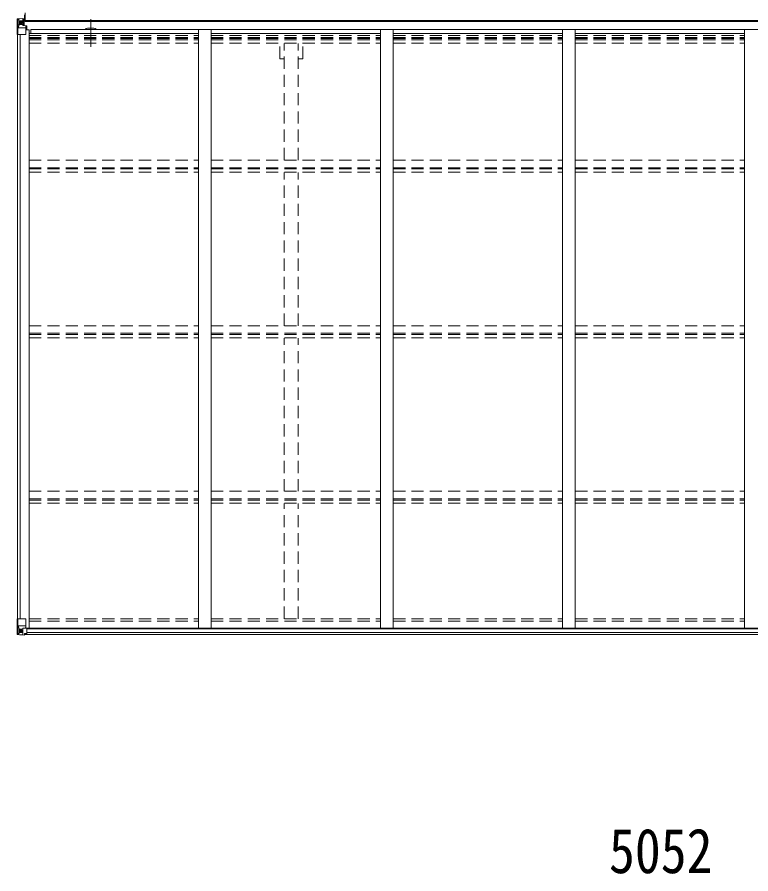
# Model space of a CAD drawing. Units: millimetres at full size, sheet at 1:40; details may follow other scales. Extents: x -11243 to 11243, y -7760 to 7760.
# Drawn here: x 1903 to 4789, y 224 to 3596 of the extents above; entities that cross this region are included whole.
import ezdxf
from ezdxf.enums import TextEntityAlignment as Align

# ---------------------------------------------------------------- set-up
doc = ezdxf.new("R2010")
doc.units = ezdxf.units.MM
doc.header["$LTSCALE"] = 40
doc.linetypes.add('CHAIN1', pattern=[8, 5, -1, 1, -1])
doc.linetypes.add('DASHED1', pattern=[1.8, 1.2, -0.6])
for name, color, linetype, lineweight in [('0-1_本体', 5, 'CHAIN1', 9), ('0-3_ELV2', 4, 'Continuous', 9), ('0-4_TABLE1', 6, 'Continuous', 9), ('0-6_OTH_LINE', 6, 'Continuous', 9)]:
    doc.layers.add(name, color=color, linetype=linetype, lineweight=lineweight)
doc.styles.add('ＭＳ ゴシック', font='')
doc.styles.get('ＭＳ ゴシック').set_extended_font_data('MS Gothic')

msp = doc.modelspace()

# ---------------------------------------------------------------- linework, layer by layer
at = {"layer": '0-1_本体'}
msp.add_line((2192.98, 3587.27), (2192.98, 3478.5), dxfattribs=at)
at = {"layer": '0-3_ELV2'}
for p, q in [((1934.98, 3578.06), (1934.98, 3613.06)), ((1926.97, 3587.56), (1932.48, 3587.56)), ((1926.97, 3585.42), (1934.98, 3585.42)), ((6927.98, 3582.8), (1934.98, 3582.8)), ((6927.98, 3578.06), (1934.98, 3578.06)), ((1950.47, 3545.44), (1937.47, 3545.44)), ((1950.47, 3545.44), (1950.47, 1191.13)), ((1957.97, 3531.76), (1957.97, 3547.28)), ((1957.97, 3547.28), (6904.97, 3547.28)), ((2205.48, 3551.94), (2180.48, 3551.94)), ((2616.47, 3547.26), (2616.47, 1191.13)), ((2666.47, 3547.26), (2666.47, 1191.13)), ((3332.47, 3547.26), (3332.47, 1191.13)), ((3382.47, 3547.26), (3382.47, 1191.13)), ((4048.47, 3547.26), (4048.47, 1191.13)), ((4098.47, 3547.26), (4098.47, 1191.13)), ((4764.47, 3547.26), (4764.47, 1191.13)), ((1905.47, 3526.79), (1905.47, 1227.15)), ((1915.17, 3526.79), (1915.17, 1227.15)), ((1950.47, 3531.76), (2616.47, 3531.76)), ((2666.47, 3531.76), (3332.47, 3531.76)), ((3382.47, 3531.76), (4048.47, 3531.76)), ((4098.47, 3531.76), (4764.47, 3531.76)), ((1930.21, 1191.13), (6932.74, 1191.13)), ((1941.97, 1188.87), (6920.98, 1188.87)), ((1931.97, 1165.35), (6930.98, 1165.35)), ((1941.97, 1173.25), (6920.98, 1173.25))]:
    msp.add_line(p, q, dxfattribs=at)
at = {"layer": '0-3_ELV2', "linetype": 'DASHED1'}
for p, q in [((1950.47, 3523.37), (2616.47, 3523.37)), ((1950.47, 3515.17), (2616.47, 3515.17)), ((1950.47, 3511.24), (2616.47, 3511.24)), ((2666.47, 3523.37), (3332.47, 3523.37)), ((2666.47, 3515.17), (3332.47, 3515.17)), ((2666.47, 3511.24), (3332.47, 3511.24)), ((3382.47, 3523.37), (4048.47, 3523.37)), ((3382.47, 3515.17), (4048.47, 3515.17)), ((3382.47, 3511.24), (4048.47, 3511.24)), ((4098.47, 3523.37), (4764.47, 3523.37)), ((4098.47, 3515.17), (4764.47, 3515.17)), ((4098.47, 3511.24), (4764.47, 3511.24)), ((1950.47, 3506.16), (2616.47, 3506.16)), ((1950.47, 3493.15), (2616.47, 3493.15)), ((2666.47, 3506.16), (3332.47, 3506.16)), ((2666.47, 3493.15), (3332.47, 3493.15)), ((2936.27, 3431.56), (2936.27, 3491.96)), ((2953.97, 3032.71), (2953.97, 3491.96)), ((3008.97, 3032.71), (3008.97, 3491.96)), ((3026.67, 3431.56), (3026.67, 3491.96)), ((3382.47, 3506.16), (4048.47, 3506.16)), ((3382.47, 3493.15), (4048.47, 3493.15)), ((4098.47, 3506.16), (4764.47, 3506.16)), ((4098.47, 3493.15), (4764.47, 3493.15)), ((2936.27, 3431.56), (2953.97, 3431.56)), ((3008.97, 3431.56), (3026.67, 3431.56)), ((1950.47, 3032.83), (2616.44, 3032.83)), ((1950.47, 3003.09), (2616.44, 3003.09)), ((2666.47, 3032.83), (3332.44, 3032.83)), ((2666.47, 3003.09), (3332.44, 3003.09)), ((3382.47, 3032.83), (4048.44, 3032.83)), ((3382.47, 3003.09), (4048.44, 3003.09)), ((4098.47, 3032.83), (4764.44, 3032.83)), ((4098.47, 3003.09), (4764.44, 3003.09)), ((1950.47, 2998.55), (2616.44, 2998.55)), ((1950.47, 2985.54), (2616.44, 2985.54)), ((2666.47, 2998.55), (3332.44, 2998.55)), ((2666.47, 2985.54), (3332.44, 2985.54)), ((2953.97, 2381.04), (2953.97, 2984.34)), ((3008.97, 2381.04), (3008.97, 2984.34)), ((3382.47, 2998.55), (4048.44, 2998.55)), ((3382.47, 2985.54), (4048.44, 2985.54)), ((4098.47, 2998.55), (4764.44, 2998.55)), ((4098.47, 2985.54), (4764.44, 2985.54)), ((1950.47, 2381.17), (2616.44, 2381.17)), ((2666.47, 2381.17), (3332.44, 2381.17)), ((3382.47, 2381.17), (4048.44, 2381.17)), ((4098.47, 2381.17), (4764.44, 2381.17)), ((1950.47, 2351.43), (2616.44, 2351.43)), ((1950.47, 2346.89), (2616.44, 2346.89)), ((1950.47, 2333.88), (2616.44, 2333.88)), ((2666.47, 2351.43), (3332.44, 2351.43)), ((2666.47, 2346.89), (3332.44, 2346.89)), ((2666.47, 2333.88), (3332.44, 2333.88)), ((2953.97, 1729.38), (2953.97, 2332.68)), ((3008.97, 1729.38), (3008.97, 2332.68)), ((3382.47, 2351.43), (4048.44, 2351.43)), ((3382.47, 2346.89), (4048.44, 2346.89)), ((3382.47, 2333.88), (4048.44, 2333.88)), ((4098.47, 2351.43), (4764.44, 2351.43)), ((4098.47, 2346.89), (4764.44, 2346.89)), ((4098.47, 2333.88), (4764.44, 2333.88)), ((1950.47, 1729.51), (2616.44, 1729.51)), ((2666.47, 1729.51), (3332.44, 1729.51)), ((3382.47, 1729.51), (4048.44, 1729.51)), ((4098.47, 1729.51), (4764.44, 1729.51)), ((1950.47, 1699.77), (2616.44, 1699.77)), ((1950.47, 1695.23), (2616.44, 1695.23)), ((2666.47, 1699.77), (3332.44, 1699.77)), ((2666.47, 1695.23), (3332.44, 1695.23)), ((3382.47, 1699.77), (4048.44, 1699.77)), ((3382.47, 1695.23), (4048.44, 1695.23)), ((4098.47, 1699.77), (4764.44, 1699.77)), ((4098.47, 1695.23), (4764.44, 1695.23)), ((1950.47, 1682.22), (2616.44, 1682.22)), ((2666.47, 1682.22), (3332.44, 1682.22)), ((2953.97, 1228.1), (2953.97, 1681.02)), ((3008.97, 1228.1), (3008.97, 1681.02)), ((3382.47, 1682.22), (4048.44, 1682.22)), ((4098.47, 1682.22), (4764.44, 1682.22)), ((1950.47, 1227.3), (2616.47, 1227.3)), ((1950.47, 1218.95), (2616.47, 1218.95)), ((2666.47, 1227.3), (3332.47, 1227.3)), ((2666.47, 1218.95), (3332.47, 1218.95)), ((3382.47, 1227.3), (4048.47, 1227.3)), ((3382.47, 1218.95), (4048.47, 1218.95)), ((4098.47, 1227.3), (4764.47, 1227.3)), ((4098.47, 1218.95), (4764.47, 1218.95))]:
    msp.add_line(p, q, dxfattribs=at)
at = {"layer": '0-3_ELV2'}
for centre, start, end in [((2180.48, 3539.44), 90, 141.18803), ((2205.48, 3539.44), 38.81197, 90)]:
    msp.add_arc(centre, 12.5, start, end, dxfattribs=at)
at = {"layer": '0-4_TABLE1'}
for p, q in [((1903.47, 3587.5), (1903.47, 3526.79)), ((1931.97, 3590.19), (1904.41, 3588.5)), ((1904.41, 3588.46), (1904.41, 3588.5)), ((1913.38, 3588.89), (1905.46, 3588.42)), ((1906.32, 3587.44), (1906.32, 3587.38)), ((1906.32, 3526.79), (1906.32, 3587.38)), ((1910.29, 3584), (1907.55, 3587.67)), ((1911.14, 3580.49), (1913.47, 3580.55)), ((1911.14, 3567.02), (1911.14, 3580.49)), ((1925.47, 3589.68), (1913.47, 3588.89)), ((1926.97, 3580.55), (1913.47, 3580.55)), ((1925.47, 3563.69), (1925.47, 3589.79)), ((1925.47, 3588.91), (1931.97, 3589.31)), ((1926.97, 3584.08), (1925.47, 3584.08)), ((1931.97, 3588.38), (1926.97, 3588.29)), ((1934.98, 3583.72), (1926.97, 3583.72)), ((1930.97, 3578.79), (1926.97, 3578.79)), ((1927.08, 3582.42), (1930.97, 3582.42)), ((1927.47, 3584.75), (1927.47, 3582.8)), ((1934.98, 3584.75), (1927.47, 3584.75)), ((1934.98, 3584.72), (1927.47, 3584.72)), ((1927.47, 3582.8), (1934.98, 3582.86)), ((1927.47, 3582.63), (1927.47, 3582.8)), ((1934.98, 3582.7), (1927.47, 3582.63)), ((1930.97, 3562.69), (1930.97, 3582.66)), ((1931.97, 3587.56), (1931.97, 3590.19)), ((1932.48, 3587.06), (1932.48, 3604.06)), ((1932.48, 3588.31), (1934.98, 3588.31)), ((1932.48, 3588.09), (1934.98, 3588.09)), ((1932.48, 3587.06), (1934.98, 3587.06)), ((1933.98, 3587.06), (1933.98, 3604.06)), ((1934.98, 3587.06), (1934.98, 3604.06)), ((1906.86, 3553.67), (1911.01, 3565.76)), ((1906.86, 3553.67), (1913.47, 3553.46)), ((1913.47, 3566.99), (1911.14, 3567.02)), ((1926.97, 3566.99), (1913.47, 3566.99)), ((1913.47, 3566.99), (1913.47, 3566.99)), ((1913.47, 3553.46), (1937.47, 3553.46)), ((1918.95, 3573.35), (1918.95, 3572.39)), ((1926.3, 3563.44), (1936.65, 3561.78)), ((1926.3, 3562.8), (1926.3, 3563.44)), ((1936.65, 3561.15), (1926.3, 3562.8)), ((1930.97, 3570.59), (1926.97, 3570.59)), ((1936.65, 3561.78), (1936.65, 3561.15)), ((1936.93, 3561.7), (1941.97, 3561.66)), ((1937.47, 3527.79), (1937.47, 3560.89)), ((1941.97, 3559.94), (1937.47, 3559.92)), ((1941.97, 3549.79), (1937.47, 3549.79)), ((1940.97, 3561.67), (1940.97, 3559.94)), ((1941.97, 3545.44), (1941.97, 3561.66)), ((1903.47, 3526.79), (1936.47, 3526.79)), ((1903.47, 1227.15), (1936.47, 1227.15)), ((1903.47, 1166.44), (1903.47, 1227.15)), ((1906.32, 1227.15), (1906.32, 1166.57)), ((1937.47, 1226.15), (1937.47, 1193.05)), ((1906.86, 1200.27), (1913.47, 1200.48)), ((1906.86, 1200.27), (1911.01, 1188.18)), ((1913.47, 1186.95), (1911.14, 1186.92)), ((1911.14, 1186.92), (1911.14, 1173.45)), ((1913.47, 1200.48), (1937.47, 1200.48)), ((1913.47, 1186.95), (1913.47, 1186.95)), ((1925.47, 1186.95), (1913.47, 1186.95)), ((1917.99, 1180.59), (1917.99, 1181.55)), ((1925.47, 1190.94), (1931.97, 1190.94)), ((1925.47, 1190.94), (1925.47, 1164.15)), ((1936.65, 1192.79), (1926.3, 1191.14)), ((1926.3, 1191.14), (1926.3, 1190.94)), ((1929, 1190.94), (1936.65, 1192.16)), ((1931.97, 1190.94), (1940.97, 1190.9)), ((1936.65, 1192.16), (1936.65, 1192.79)), ((1941.97, 1189.99), (1941.97, 1169.84)), ((1904.41, 1165.48), (1904.41, 1165.44)), ((1913.38, 1165.05), (1905.46, 1165.53)), ((1906.32, 1166.5), (1906.32, 1166.57)), ((1910.29, 1169.94), (1907.55, 1166.27)), ((1911.14, 1173.45), (1913.47, 1173.39)), ((1913.47, 1173.39), (1925.47, 1173.39)), ((1925.47, 1164.27), (1913.47, 1165.05)), ((1931.97, 1163.75), (1931.97, 1169.7)), ((1940.97, 1169.13), (1931.97, 1169.07))]:
    msp.add_line(p, q, dxfattribs=at)
for points in [[(1917.03, 3574.31), (1916.07, 3574.31), (1916.07, 3575.27), (1917.03, 3575.27)], [(1917.99, 3576.23), (1917.99, 3577.19), (1918.95, 3577.19), (1918.95, 3576.23)], [(1919.91, 3575.27), (1920.87, 3575.27), (1920.87, 3574.31), (1919.91, 3574.31)], [(1931.97, 3588.79), (1926.97, 3588.79), (1926.97, 3563.33)], [(1918.95, 3572.39), (1917.99, 3572.39), (1917.99, 3573.35)], [(1917.99, 1181.55), (1918.95, 1181.55), (1918.95, 1180.59)], [(1904.41, 1165.44), (1913.47, 1164.88), (1931.97, 1163.75)], [(1917.03, 1178.67), (1916.07, 1178.67), (1916.07, 1179.63), (1917.03, 1179.63)], [(1918.95, 1177.71), (1918.95, 1176.75), (1917.99, 1176.75), (1917.99, 1177.71)], [(1919.91, 1179.63), (1920.87, 1179.63), (1920.87, 1178.67), (1919.91, 1178.67)], [(1941.97, 1169.84), (1941.96, 1169.73), (1931.97, 1169.7)]]:
    msp.add_lwpolyline(points, dxfattribs=at)
for centre in [(1918.47, 3574.79), (1918.47, 1179.15)]:
    msp.add_circle(centre, 5.3, dxfattribs=at)
for centre, radius, start, end in [((1904.47, 3587.51), 1, 93.50017, 180.00079), ((1904.47, 3587.5), 0.999, 93.4424, 179.95083), ((1904.47, 3587.46), 0.999, 93.4424, 179.95083), ((1905.63, 3601.11), 12.7, 269.24466, 275.10311), ((1907.6, 3587.5), 1.28, 131.17831, 182.45895), ((1917.03, 3576.23), 0.96, 270, 0), ((1917.03, 3573.35), 0.96, 0, 90), ((1919.91, 3576.23), 0.96, 180, 270), ((1919.91, 3573.35), 0.96, 90, 180), ((1927.47, 3585.25), 0.5, 179.99802, 269.99691), ((1927.47, 3585.22), 0.5, 180.00109, 270.00109), ((1927.47, 3582.3), 0.5, 90.52895, 180.04464), ((1927.49, 3582.12), 0.513, 91.88028, 181.04707), ((1926.41, 3564.37), 0.937, 182.32209, 263.26766), ((1926.41, 3563.73), 0.937, 182.32209, 263.26766), ((1936.54, 3560.85), 0.937, 2.32209, 83.26766), ((1936.54, 3560.22), 0.937, 2.32209, 83.26766), ((1936.47, 3527.79), 1, 270, 0), ((1936.47, 1226.15), 1, 0, 90), ((1917.03, 1180.59), 0.96, 270, 0), ((1919.91, 1180.59), 0.96, 180, 270), ((1926.41, 1190.21), 0.937, 96.73234, 129.06602), ((1936.54, 1193.72), 0.937, 276.73234, 357.67791), ((1936.54, 1193.09), 0.937, 276.73234, 357.67791), ((1904.47, 1166.48), 0.999, 180.04917, 266.5576), ((1904.47, 1166.44), 0.999, 180.04917, 266.5576), ((1904.47, 1166.44), 1, 179.99921, 266.49983), ((1905.63, 1152.83), 12.7, 84.89689, 90.75534), ((1907.6, 1166.44), 1.28, 177.54105, 228.82169), ((1917.03, 1177.71), 0.96, 0, 90), ((1919.91, 1177.71), 0.96, 90, 180)]:
    msp.add_arc(centre, radius, start, end, dxfattribs=at)
for centre, major_axis, ratio, start_param, end_param in [((1906.41, 3588.58), (2, 0.12), 0.060933, 2.0712557, 3.1453404), ((2105.41, 3600.81), (201, 12.36), 0.060933, 3.1453404, 3.145839), ((1908.27, 3580.41), (0.03, 5), 0.573921, 0.7672717, 1.551125), ((1906.6, 3585.48), (-0.02, 3), 0.466854, 0.125683, 0.7596956), ((1831.73, 3580.55), (81.75, 0), 0.061163, 6.2824128, 6.2831853), ((1907.58, 3556.02), (0.85, 2.32), 0.403757, 3.0087805, 3.9744392), ((1909.74, 3567.04), (0, 3), 0.468246, 1.5772882, 2.0127935), ((1907.58, 1197.92), (0.85, -2.32), 0.403757, 3.0087805, 3.9744392), ((1909.74, 1186.9), (0, -3), 0.468246, 1.5772882, 2.0127935), ((1940.97, 1190), (1, -0.021), 0.906239, 0.0187047, 1.589501), ((1906.41, 1165.36), (2, -0.12), 0.060933, 2.0712557, 3.1453404), ((2105.41, 1153.13), (201, -12.36), 0.060933, 3.1453404, 3.145839), ((1906.6, 1168.46), (-0.02, -3), 0.466854, 0.125683, 0.7596956), ((1908.27, 1173.53), (0.03, -5), 0.573921, 0.7672717, 1.551125), ((1831.73, 1173.39), (81.75, 0), 0.061163, 6.2824128, 6.2831853), ((1940.97, 1169.83), (1, 0.012), 0.707053, 4.7036637, 6.124411)]:
    msp.add_ellipse(centre, major_axis=major_axis, ratio=ratio, start_param=start_param, end_param=end_param, dxfattribs=at)

# ---------------------------------------------------------------- texts
at = {"layer": '0-6_OTH_LINE', "color": 7, "style": 'ＭＳ ゴシック', "width": 0.85}
msp.add_text('5052', height=176, dxfattribs=at).set_placement((4231.47, 174), align=Align.BOTTOM_LEFT)

doc.saveas('drawing.dxf')
